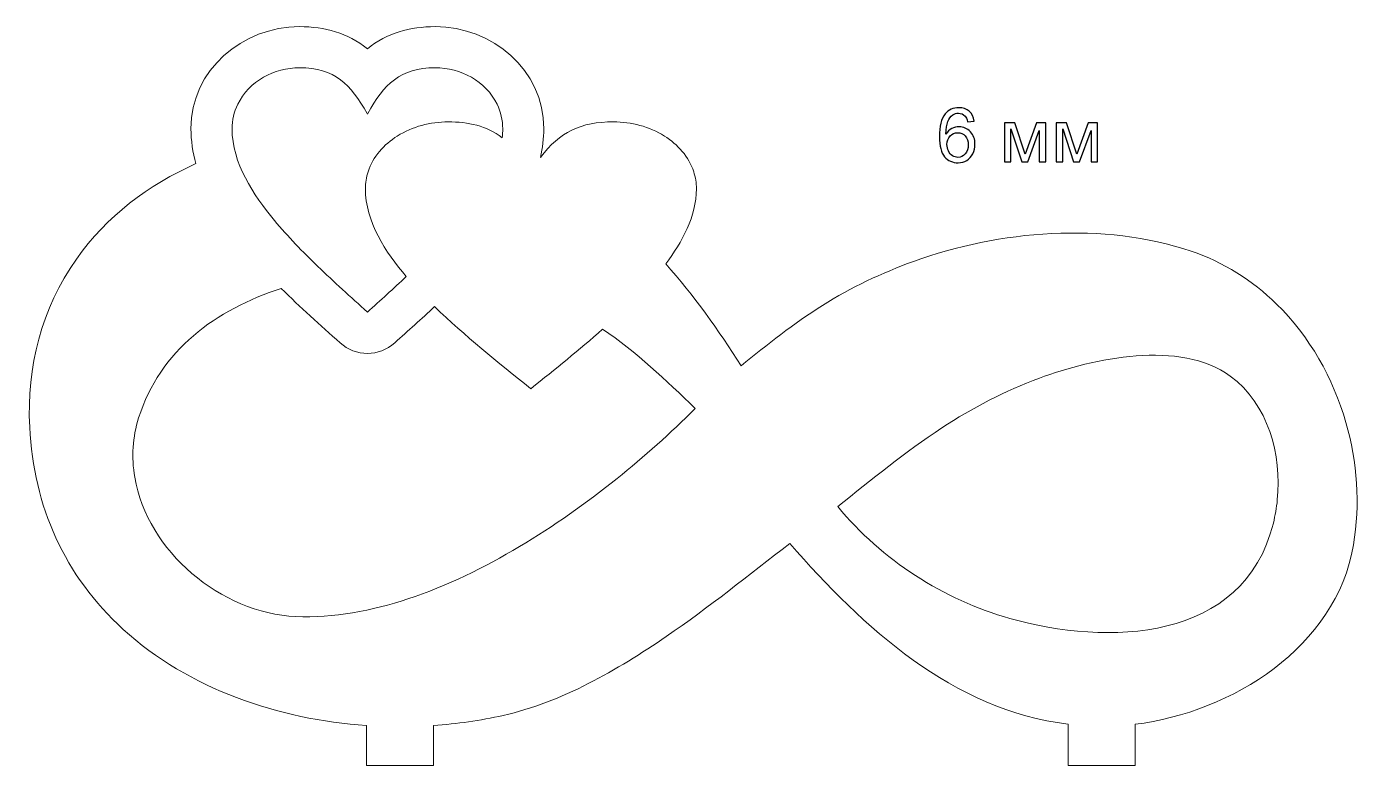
# Model space of a CAD drawing. Header units: millimetres. Extents: x -214 to 203, y -182 to 37.
# Drawn here: x 1.5 to 202.5, y -74.8 to 36.5 of the extents above; entities that cross this region are included whole.
import ezdxf

# ---------------------------------------------------------------- set-up
doc = ezdxf.new("R2010")
doc.units = ezdxf.units.MM
doc.header["$MEASUREMENT"] = 0
doc.layers.add('Layer 1', color=7, linetype='Continuous')

msp = doc.modelspace()

# ---------------------------------------------------------------- linework, layer by layer
at = {"layer": 'Layer 1', "lineweight": 9}
for points, knots in [([(116.5234, -41.3913), (110.3703, -46.1388), (104.3382, -51.0087), (97.9236, -55.41), (97.9236, -55.41), (90.5724, -60.454), (82.1247, -65.351), (73.3517, -67.3132), (73.3517, -67.3132), (69.8963, -68.0861), (66.3782, -68.5881), (62.8461, -68.8325), (62.8461, -68.8325), (62.8461, -68.8325), (62.8461, -74.8381), (62.8461, -74.8381), (62.8461, -74.8381), (62.8461, -74.8381), (52.7461, -74.8381), (52.7461, -74.8381), (52.7461, -74.8381), (52.7461, -74.8381), (52.7461, -68.8332), (52.7461, -68.8332), (52.7461, -68.8332), (39.55, -67.9245), (25.967, -63.3631), (16.0762, -54.3416), (16.0762, -54.3416), (7.24, -46.2821), (2.5737, -35.7805), (1.9815, -23.8608), (1.9815, -23.8608), (1.5301, -14.7765), (3.7543, -6.0038), (9.0197, 1.4655), (9.0197, 1.4655), (13.5506, 7.8928), (19.8717, 12.7001), (27.0357, 15.8588), (27.0357, 15.8588), (26.5575, 17.5771), (26.2892, 19.3415), (26.2892, 21.1266), (26.2892, 21.1266), (26.2892, 30.0255), (34.053, 36.5094), (42.6548, 36.5094), (42.6548, 36.5094), (46.4579, 36.5094), (49.8927, 35.5857), (52.8767, 33.1867), (52.8767, 33.1867), (55.8605, 35.5857), (59.2955, 36.5094), (63.0984, 36.5094), (63.0984, 36.5094), (71.7002, 36.5094), (79.464, 30.0256), (79.464, 21.1266), (79.464, 21.1266), (79.464, 19.6682), (79.2837, 18.2212), (78.9559, 16.8017), (78.9559, 16.8017), (81.8624, 20.6484), (85.0439, 22.1597), (89.9602, 22.1597), (89.9602, 22.1597), (92.6512, 22.1597), (95.366, 21.4654), (97.6509, 20.0242), (97.6509, 20.0242), (99.6536, 18.761), (101.3103, 16.9177), (102.0503, 14.6407), (102.0503, 14.6407), (102.3194, 13.8125), (102.4574, 12.9515), (102.4574, 12.0806), (102.4574, 12.0806), (102.4574, 7.9063), (100.2971, 3.9978), (97.842, 0.755), (97.842, 0.755), (102.0664, -4.0121), (105.8039, -9.2323), (109.1899, -14.6218), (109.1899, -14.6218), (113.1362, -11.4182), (117.1398, -8.2321), (121.4448, -5.5188), (121.4448, -5.5188), (125.8184, -2.7622), (130.3392, -0.642), (135.1949, 1.1235), (135.1949, 1.1235), (148.1065, 5.8179), (163.8473, 7.1102), (176.999, 2.6792), (176.999, 2.6792), (181.8725, 1.0372), (186.2266, -1.7091), (189.8929, -5.3057), (189.8929, -5.3057), (194.8683, -10.1866), (198.4102, -16.4601), (200.3351, -23.1391), (200.3351, -23.1391), (202.0534, -29.1015), (202.5111, -35.4808), (201.4757, -41.6082), (201.4757, -41.6082), (198.8685, -57.0379), (183.1535, -66.835), (168.571, -68.6511), (168.571, -68.6511), (168.571, -68.6511), (168.571, -74.8381), (168.571, -74.8381), (168.571, -74.8381), (168.571, -74.8381), (158.471, -74.8381), (158.471, -74.8381), (158.471, -74.8381), (158.471, -74.8381), (158.471, -68.637), (158.471, -68.637), (158.471, -68.637), (141.0246, -66.472), (127.6235, -54.0853), (116.5234, -41.3913)], [0, 0, 0, 0, 0.02941176, 0.02941176, 0.02941176, 0.02941176, 0.05882353, 0.05882353, 0.05882353, 0.05882353, 0.08823529, 0.08823529, 0.08823529, 0.08823529, 0.11764706, 0.11764706, 0.11764706, 0.11764706, 0.14705882, 0.14705882, 0.14705882, 0.14705882, 0.17647059, 0.17647059, 0.17647059, 0.17647059, 0.20588235, 0.20588235, 0.20588235, 0.20588235, 0.23529412, 0.23529412, 0.23529412, 0.23529412, 0.26470588, 0.26470588, 0.26470588, 0.26470588, 0.29411765, 0.29411765, 0.29411765, 0.29411765, 0.32352941, 0.32352941, 0.32352941, 0.32352941, 0.35294118, 0.35294118, 0.35294118, 0.35294118, 0.38235294, 0.38235294, 0.38235294, 0.38235294, 0.41176471, 0.41176471, 0.41176471, 0.41176471, 0.44117647, 0.44117647, 0.44117647, 0.44117647, 0.47058824, 0.47058824, 0.47058824, 0.47058824, 0.5, 0.5, 0.5, 0.5, 0.52941176, 0.52941176, 0.52941176, 0.52941176, 0.55882353, 0.55882353, 0.55882353, 0.55882353, 0.58823529, 0.58823529, 0.58823529, 0.58823529, 0.61764706, 0.61764706, 0.61764706, 0.61764706, 0.64705882, 0.64705882, 0.64705882, 0.64705882, 0.67647059, 0.67647059, 0.67647059, 0.67647059, 0.70588235, 0.70588235, 0.70588235, 0.70588235, 0.73529412, 0.73529412, 0.73529412, 0.73529412, 0.76470588, 0.76470588, 0.76470588, 0.76470588, 0.79411765, 0.79411765, 0.79411765, 0.79411765, 0.82352941, 0.82352941, 0.82352941, 0.82352941, 0.85294118, 0.85294118, 0.85294118, 0.85294118, 0.88235294, 0.88235294, 0.88235294, 0.88235294, 0.91176471, 0.91176471, 0.91176471, 0.91176471, 0.94117647, 0.94117647, 0.94117647, 0.94117647, 1, 1, 1, 1]), ([(58.7285, -1.1653), (55.6286, 2.4778), (52.5677, 7.1211), (52.5677, 12.0806), (52.5677, 12.0806), (52.5677, 12.9516), (52.7058, 13.8127), (52.9749, 14.6409), (52.9749, 14.6409), (53.7149, 16.9179), (55.3715, 18.7611), (57.3742, 20.0243), (57.3742, 20.0243), (59.6591, 21.4655), (62.3739, 22.1597), (65.0648, 22.1597), (65.0648, 22.1597), (68.0529, 22.1597), (70.79, 21.5995), (73.1961, 19.7705), (73.1961, 19.7705), (73.244, 20.2209), (73.2701, 20.6736), (73.2701, 21.1266), (73.2701, 21.1266), (73.2701, 22.4081), (72.978, 23.6583), (72.4186, 24.8106), (72.4186, 24.8106), (70.7128, 28.3244), (66.9286, 30.3154), (63.0984, 30.3154), (63.0984, 30.3154), (57.8411, 30.3154), (55.3544, 27.8123), (52.9205, 23.4122), (52.9205, 23.4122), (52.9205, 23.4122), (52.8767, 23.3331), (52.8767, 23.3331), (52.8767, 23.3331), (52.8767, 23.3331), (52.8329, 23.4122), (52.8329, 23.4122), (52.8329, 23.4122), (50.3988, 27.8123), (47.9122, 30.3154), (42.6548, 30.3154), (42.6548, 30.3154), (38.8248, 30.3154), (35.0406, 28.3245), (33.3348, 24.8109), (33.3348, 24.8109), (32.7753, 23.6585), (32.4832, 22.4082), (32.4832, 21.1266), (32.4832, 21.1266), (32.4832, 15.9866), (35.6975, 11.1117), (38.8602, 7.3002), (38.8602, 7.3002), (40.8849, 4.8603), (43.1234, 2.5747), (45.4047, 0.3752), (45.4047, 0.3752), (47.8448, -1.9772), (50.3624, -4.2501), (52.8767, -6.5225), (52.8767, -6.5225), (54.8385, -4.7493), (56.801, -2.976), (58.7285, -1.1653)], [0, 0, 0, 0, 0.05263158, 0.05263158, 0.05263158, 0.05263158, 0.10526316, 0.10526316, 0.10526316, 0.10526316, 0.15789474, 0.15789474, 0.15789474, 0.15789474, 0.21052632, 0.21052632, 0.21052632, 0.21052632, 0.26315789, 0.26315789, 0.26315789, 0.26315789, 0.31578947, 0.31578947, 0.31578947, 0.31578947, 0.36842105, 0.36842105, 0.36842105, 0.36842105, 0.42105263, 0.42105263, 0.42105263, 0.42105263, 0.47368421, 0.47368421, 0.47368421, 0.47368421, 0.52631579, 0.52631579, 0.52631579, 0.52631579, 0.57894737, 0.57894737, 0.57894737, 0.57894737, 0.63157895, 0.63157895, 0.63157895, 0.63157895, 0.68421053, 0.68421053, 0.68421053, 0.68421053, 0.73684211, 0.73684211, 0.73684211, 0.73684211, 0.78947368, 0.78947368, 0.78947368, 0.78947368, 0.84210526, 0.84210526, 0.84210526, 0.84210526, 0.89473684, 0.89473684, 0.89473684, 0.89473684, 1, 1, 1, 1]), ([(88.3095, -9.1082), (84.8164, -12.1951), (81.1735, -15.1206), (77.544, -18.0448), (77.544, -18.0448), (77.544, -18.0448), (77.5126, -18.0701), (77.5126, -18.0701), (77.5126, -18.0701), (77.5126, -18.0701), (77.4812, -18.0448), (77.4812, -18.0448), (77.4812, -18.0448), (72.5647, -14.0837), (67.5453, -10.0859), (63.0094, -5.6902), (63.0094, -5.6902), (61.0291, -7.5368), (59.005, -9.3326), (56.9964, -11.148), (56.9964, -11.148), (54.6473, -13.2712), (51.106, -13.2712), (48.7569, -11.148), (48.7569, -11.148), (45.7674, -8.4461), (42.7564, -5.7864), (39.8868, -2.9542), (39.8868, -2.9542), (30.0683, -6.1025), (21.6029, -12.2925), (18.4028, -22.4714), (18.4028, -22.4714), (17.4898, -25.3754), (17.3037, -28.4041), (17.812, -31.4029), (17.812, -31.4029), (19.7106, -42.6032), (30.8285, -51.8702), (42.0691, -52.409), (42.0691, -52.409), (47.7976, -52.6835), (53.5758, -51.5522), (58.9937, -49.7518), (58.9937, -49.7518), (64.8581, -47.8029), (70.5071, -45.0157), (75.8086, -41.8554), (75.8086, -41.8554), (80.9375, -38.7979), (85.8486, -35.325), (90.5072, -31.5921), (90.5072, -31.5921), (94.6104, -28.3043), (98.5721, -24.7772), (102.2715, -21.0392), (102.2715, -21.0392), (97.8769, -16.8092), (93.4063, -12.4932), (88.3095, -9.1082)], [0, 0, 0, 0, 0.0625, 0.0625, 0.0625, 0.0625, 0.125, 0.125, 0.125, 0.125, 0.1875, 0.1875, 0.1875, 0.1875, 0.25, 0.25, 0.25, 0.25, 0.3125, 0.3125, 0.3125, 0.3125, 0.375, 0.375, 0.375, 0.375, 0.4375, 0.4375, 0.4375, 0.4375, 0.5, 0.5, 0.5, 0.5, 0.5625, 0.5625, 0.5625, 0.5625, 0.625, 0.625, 0.625, 0.625, 0.6875, 0.6875, 0.6875, 0.6875, 0.75, 0.75, 0.75, 0.75, 0.8125, 0.8125, 0.8125, 0.8125, 0.875, 0.875, 0.875, 0.875, 1, 1, 1, 1]), ([(123.7607, -35.8334), (130.4097, -43.8856), (139.6574, -49.8527), (149.6951, -52.7029), (149.6951, -52.7029), (164.2615, -56.8391), (184.9925, -56.3528), (189.4061, -38.3164), (189.4061, -38.3164), (189.6871, -37.1684), (189.886, -35.9999), (190.0037, -34.8239), (190.0037, -34.8239), (190.685, -28.0178), (188.6365, -20.3744), (182.9093, -16.1743), (182.9093, -16.1743), (175.3593, -10.6374), (162.2591, -13.4642), (154.1594, -16.4702), (154.1594, -16.4702), (148.931, -18.4105), (144.1018, -20.9372), (139.44, -23.9877), (139.44, -23.9877), (133.9618, -27.5724), (128.8599, -31.7373), (123.7607, -35.8334)], [0, 0, 0, 0, 0.125, 0.125, 0.125, 0.125, 0.25, 0.25, 0.25, 0.25, 0.375, 0.375, 0.375, 0.375, 0.5, 0.5, 0.5, 0.5, 0.625, 0.625, 0.625, 0.625, 0.75, 0.75, 0.75, 0.75, 1, 1, 1, 1])]:
    msp.add_open_spline(points, degree=3, knots=knots, dxfattribs=at)
at = {"layer": 'Layer 1', "color": 1}
for points, knots in [([(144.3063, 22.2662), (144.3063, 22.2662), (143.3194, 22.1867), (143.3194, 22.1867), (143.3194, 22.1867), (143.2306, 22.5781), (143.1038, 22.8636), (142.9393, 23.0412), (142.9393, 23.0412), (142.6691, 23.3268), (142.3344, 23.4686), (141.9374, 23.4686), (141.9374, 23.4686), (141.6179, 23.4686), (141.3342, 23.3797), (141.0904, 23.202), (141.0904, 23.202), (140.7764, 22.9732), (140.5307, 22.6405), (140.3473, 22.2018), (140.3473, 22.2018), (140.1658, 21.7613), (140.0713, 21.1355), (140.0637, 20.3245), (140.0637, 20.3245), (140.3038, 20.6893), (140.5988, 20.9616), (140.9466, 21.1374), (140.9466, 21.1374), (141.2946, 21.3152), (141.6575, 21.404), (142.0395, 21.404), (142.0395, 21.404), (142.705, 21.404), (143.2721, 21.1583), (143.7411, 20.6686), (143.7411, 20.6686), (144.208, 20.1789), (144.4424, 19.5474), (144.4424, 18.7703), (144.4424, 18.7703), (144.4424, 18.2598), (144.3327, 17.7872), (144.1134, 17.3486), (144.1134, 17.3486), (143.8922, 16.91), (143.5917, 16.5753), (143.2059, 16.3428), (143.2059, 16.3428), (142.8222, 16.1102), (142.3854, 15.993), (141.8976, 15.993), (141.8976, 15.993), (141.0676, 15.993), (140.3888, 16.2993), (139.8634, 16.91), (139.8634, 16.91), (139.3396, 17.5207), (139.0768, 18.5283), (139.0768, 19.9313), (139.0768, 19.9313), (139.0768, 21.5005), (139.3679, 22.6424), (139.9484, 23.3552), (139.9484, 23.3552), (140.455, 23.9752), (141.1377, 24.2854), (141.9978, 24.2854), (141.9978, 24.2854), (142.6369, 24.2854), (143.1625, 24.1057), (143.5709, 23.7484), (143.5709, 23.7484), (143.9793, 23.3911), (144.225, 22.8976), (144.3063, 22.2662)], [0, 0, 0, 0, 0.05, 0.05, 0.05, 0.05, 0.1, 0.1, 0.1, 0.1, 0.15, 0.15, 0.15, 0.15, 0.2, 0.2, 0.2, 0.2, 0.25, 0.25, 0.25, 0.25, 0.3, 0.3, 0.3, 0.3, 0.35, 0.35, 0.35, 0.35, 0.4, 0.4, 0.4, 0.4, 0.45, 0.45, 0.45, 0.45, 0.5, 0.5, 0.5, 0.5, 0.55, 0.55, 0.55, 0.55, 0.6, 0.6, 0.6, 0.6, 0.65, 0.65, 0.65, 0.65, 0.7, 0.7, 0.7, 0.7, 0.75, 0.75, 0.75, 0.75, 0.8, 0.8, 0.8, 0.8, 0.85, 0.85, 0.85, 0.85, 0.9, 0.9, 0.9, 0.9, 1, 1, 1, 1]), ([(140.2226, 18.7609), (140.2226, 18.4169), (140.2963, 18.0878), (140.4419, 17.774), (140.4419, 17.774), (140.5874, 17.4601), (140.7916, 17.2219), (141.0506, 17.0575), (141.0506, 17.0575), (141.3116, 16.893), (141.5876, 16.8098), (141.8806, 16.8098), (141.8806, 16.8098), (142.306, 16.8098), (142.6691, 16.9799), (142.9696, 17.3202), (142.9696, 17.3202), (143.2702, 17.6605), (143.4215, 18.1218), (143.4215, 18.7061), (143.4215, 18.7061), (143.4215, 19.2677), (143.2721, 19.7101), (142.9754, 20.0334), (142.9754, 20.0334), (142.6784, 20.3567), (142.3004, 20.5192), (141.8409, 20.5192), (141.8409, 20.5192), (141.3909, 20.5192), (141.0072, 20.3567), (140.6932, 20.0334), (140.6932, 20.0334), (140.3795, 19.7101), (140.2226, 19.2865), (140.2226, 18.7609)], [0, 0, 0, 0, 0.1, 0.1, 0.1, 0.1, 0.2, 0.2, 0.2, 0.2, 0.3, 0.3, 0.3, 0.3, 0.4, 0.4, 0.4, 0.4, 0.5, 0.5, 0.5, 0.5, 0.6, 0.6, 0.6, 0.6, 0.7, 0.7, 0.7, 0.7, 0.8, 0.8, 0.8, 0.8, 1, 1, 1, 1]), ([(148.8892, 22.0165), (148.8892, 22.0165), (150.4243, 22.0165), (150.4243, 22.0165), (150.4243, 22.0165), (150.4243, 22.0165), (151.9804, 17.3051), (151.9804, 17.3051), (151.9804, 17.3051), (151.9804, 17.3051), (153.7027, 22.0165), (153.7027, 22.0165), (153.7027, 22.0165), (153.7027, 22.0165), (155.1283, 22.0165), (155.1283, 22.0165), (155.1283, 22.0165), (155.1283, 22.0165), (155.1283, 16.1291), (155.1283, 16.1291), (155.1283, 16.1291), (155.1283, 16.1291), (154.13, 16.1291), (154.13, 16.1291), (154.13, 16.1291), (154.13, 16.1291), (154.13, 20.869), (154.13, 20.869), (154.13, 20.869), (154.13, 20.869), (152.3963, 16.1291), (152.3963, 16.1291), (152.3963, 16.1291), (152.3963, 16.1291), (151.5039, 16.1291), (151.5039, 16.1291), (151.5039, 16.1291), (151.5039, 16.1291), (149.8647, 21.0958), (149.8647, 21.0958), (149.8647, 21.0958), (149.8647, 21.0958), (149.8647, 16.1291), (149.8647, 16.1291), (149.8647, 16.1291), (149.8647, 16.1291), (148.8892, 16.1291), (148.8892, 16.1291), (148.8892, 16.1291), (148.8892, 16.1291), (148.8892, 22.0165), (148.8892, 22.0165)], [0, 0, 0, 0, 0.07142857, 0.07142857, 0.07142857, 0.07142857, 0.14285714, 0.14285714, 0.14285714, 0.14285714, 0.21428571, 0.21428571, 0.21428571, 0.21428571, 0.28571429, 0.28571429, 0.28571429, 0.28571429, 0.35714286, 0.35714286, 0.35714286, 0.35714286, 0.42857143, 0.42857143, 0.42857143, 0.42857143, 0.5, 0.5, 0.5, 0.5, 0.57142857, 0.57142857, 0.57142857, 0.57142857, 0.64285714, 0.64285714, 0.64285714, 0.64285714, 0.71428571, 0.71428571, 0.71428571, 0.71428571, 0.78571429, 0.78571429, 0.78571429, 0.78571429, 0.85714286, 0.85714286, 0.85714286, 0.85714286, 1, 1, 1, 1]), ([(156.6881, 22.0165), (156.6881, 22.0165), (158.2232, 22.0165), (158.2232, 22.0165), (158.2232, 22.0165), (158.2232, 22.0165), (159.7793, 17.3051), (159.7793, 17.3051), (159.7793, 17.3051), (159.7793, 17.3051), (161.5016, 22.0165), (161.5016, 22.0165), (161.5016, 22.0165), (161.5016, 22.0165), (162.9272, 22.0165), (162.9272, 22.0165), (162.9272, 22.0165), (162.9272, 22.0165), (162.9272, 16.1291), (162.9272, 16.1291), (162.9272, 16.1291), (162.9272, 16.1291), (161.9289, 16.1291), (161.9289, 16.1291), (161.9289, 16.1291), (161.9289, 16.1291), (161.9289, 20.869), (161.9289, 20.869), (161.9289, 20.869), (161.9289, 20.869), (160.1952, 16.1291), (160.1952, 16.1291), (160.1952, 16.1291), (160.1952, 16.1291), (159.3029, 16.1291), (159.3029, 16.1291), (159.3029, 16.1291), (159.3029, 16.1291), (157.6636, 21.0958), (157.6636, 21.0958), (157.6636, 21.0958), (157.6636, 21.0958), (157.6636, 16.1291), (157.6636, 16.1291), (157.6636, 16.1291), (157.6636, 16.1291), (156.6881, 16.1291), (156.6881, 16.1291), (156.6881, 16.1291), (156.6881, 16.1291), (156.6881, 22.0165), (156.6881, 22.0165)], [0, 0, 0, 0, 0.07142857, 0.07142857, 0.07142857, 0.07142857, 0.14285714, 0.14285714, 0.14285714, 0.14285714, 0.21428571, 0.21428571, 0.21428571, 0.21428571, 0.28571429, 0.28571429, 0.28571429, 0.28571429, 0.35714286, 0.35714286, 0.35714286, 0.35714286, 0.42857143, 0.42857143, 0.42857143, 0.42857143, 0.5, 0.5, 0.5, 0.5, 0.57142857, 0.57142857, 0.57142857, 0.57142857, 0.64285714, 0.64285714, 0.64285714, 0.64285714, 0.71428571, 0.71428571, 0.71428571, 0.71428571, 0.78571429, 0.78571429, 0.78571429, 0.78571429, 0.85714286, 0.85714286, 0.85714286, 0.85714286, 1, 1, 1, 1])]:
    msp.add_open_spline(points, degree=3, knots=knots, dxfattribs=at)

doc.saveas('drawing.dxf')
